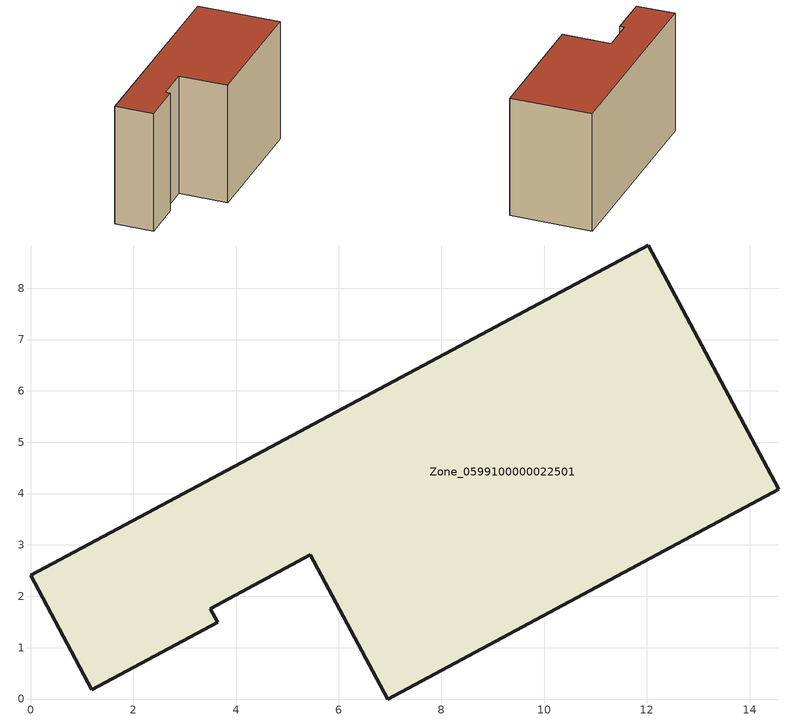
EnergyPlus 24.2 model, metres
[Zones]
Zone_0599100000022501
 floor ground (C_G): 12.03,8.84 14.57,4.08 6.95,0 5.44,2.81 3.5,1.76 3.64,1.49 1.19,0.18 0,2.41 z0
 wall outside (C_F): 1.19,0.18 3.64,1.49 3.5,1.76 5.44,2.81 6.95,0 14.57,4.08 12.03,8.84 0,2.41 1.19,0.18 z0:8.12
 roof outside (C_R): 12.03,8.84 0,2.41 1.19,0.18 3.64,1.49 3.5,1.76 5.44,2.81 6.95,0 14.57,4.08 z8.12
[BUILDING]
Pand.0599100000022501: North Axis=0; Terrain=City; Loads Convergence Tolerance Value=0.04; Temperature Convergence Tolerance Value=0.4; Solar Distribution=FullExterior; Maximum Number of Warmup Days=25; Minimum Number of Warmup Days=1
[Site:Location]
Rotterdam.The.Hague.AP_ZH_NLD Design_Conditions: Latitude=51.96; Longitude=4.45; Time Zone=1; Elevation=-4.5
[SITE:GROUNDTEMPERATURE:BUILDINGSURFACE]
18, 18, 18, 18, 18, 18, 18, 18, 18, 18, 18, 18
[MATERIAL] Thermal Absorptance=0.9; Solar Absorptance=0.7; Visible Absorptance=0.7
Name | Roughness | Thickness | Conductivity | Density | Specific Heat
G.TI.1975-1991 | MediumSmooth | 0.15 | 0.288461 | 540 | 1210
F.TI.1975-1991 | Rough | 0.3 | 0.230769 | 1920 | 840
R.TI.1975-1991 | MediumRough | 0.2 | 0.153846 | 1500 | 1000
[CONSTRUCTION]
C_G: G.TI.1975-1991
C_F: F.TI.1975-1991
C_R: R.TI.1975-1991
[ZONE]
Zone_0599100000022501: Type=1; Multiplier=1; Ceiling Height=Autocalculate; Volume=Autocalculate; Floor Area=autocalculate; Part of Total Floor Area=Yes
[ZONEINFILTRATION:DESIGNFLOWRATE]
Infil_Zone_0599100000022501: Zone or ZoneList or Space or SpaceList=Zone_0599100000022501; Schedule=AlwaysOn; Design Flow Rate Calculation Method=Flow/Area; Flow Rate per Floor Area=0.003; Constant Term Coefficient=1; Temperature Term Coefficient=0; Velocity Term Coefficient=0; Velocity Squared Term Coefficient=0
[HVACTEMPLATE:ZONE:IDEALLOADSAIRSYSTEM]
Zone_0599100000022501: Maximum Heating Supply Air Temperature=50; Minimum Cooling Supply Air Temperature=13; Maximum Heating Supply Air Humidity Ratio=0.0156; Minimum Cooling Supply Air Humidity Ratio=0.0077; Heating Limit=NoLimit; Cooling Limit=NoLimit; Dehumidification Control Type=ConstantSensibleHeatRatio; Cooling Sensible Heat Ratio=0.7; Dehumidification Setpoint=60; Humidification Control Type=None; Humidification Setpoint=30; Outdoor Air Method=None; Outdoor Air Flow Rate per Person=0.00944; Outdoor Air Flow Rate per Zone Floor Area=0; Outdoor Air Flow Rate per Zone=0; Demand Controlled Ventilation Type=None; Outdoor Air Economizer Type=NoEconomizer; Heat Recovery Type=None; Sensible Heat Recovery Effectiveness=0.7; Latent Heat Recovery Effectiveness=0.65
[ZONECONTROL:THERMOSTAT]
ThermostatControl_Zone_0599100000022501: Zone or ZoneList=Zone_0599100000022501; Control Type Schedule=DualSetpointControlType; Control 1=Thermostat_Zone_0599100000022501; Temperature Difference Between Cutout And Setpoint=0
[THERMOSTATSETPOINT:DUALSETPOINT]
Thermostat_Zone_0599100000022501: Heating Setpoint Temperature Schedule=HeatingSetpoint_Zone_0599100000022501; Cooling Setpoint Temperature Schedule=CoolingSetpoint_Zone_0599100000022501
[SCHEDULE:COMPACT]
HeatingSetpoint_Zone_0599100000022501: Through: 12/31, For: AllDays, Until: 24:00, 21
CoolingSetpoint_Zone_0599100000022501: Through: 12/31, For: AllDays, Until: 24:00, 24
DualSetpointControlType: Through: 12/31, For: AllDays, Until: 24:00, 4
AlwaysOn: Through: 12/31, For: AllDays, Until: 24:00, 1
